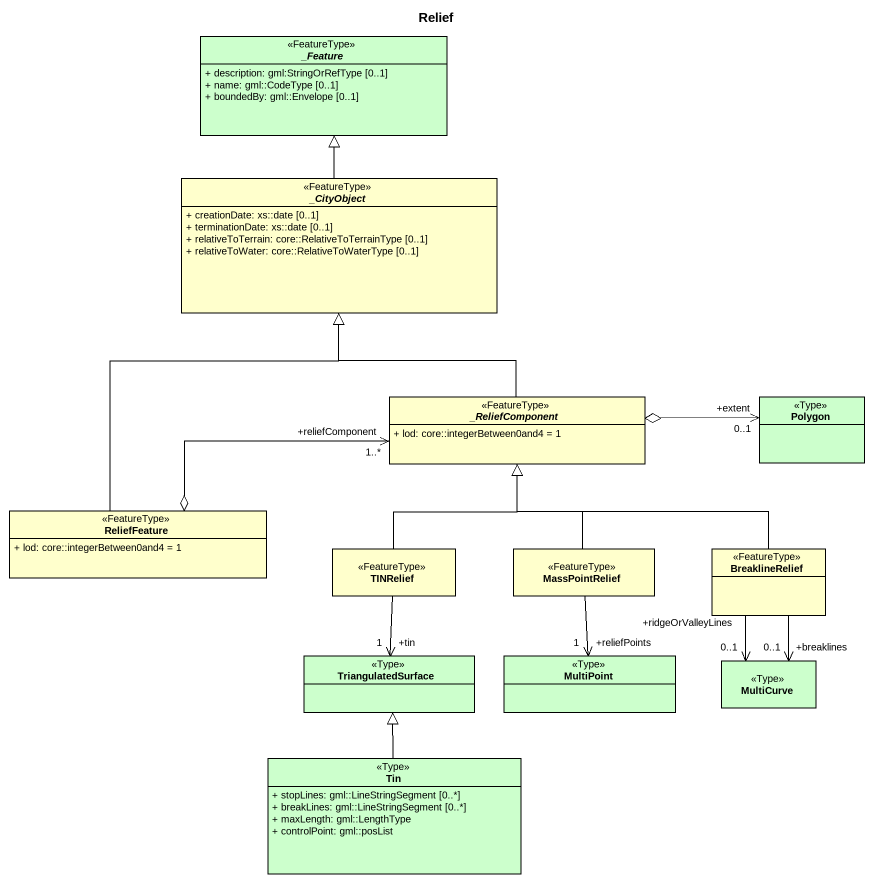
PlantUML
@startuml
title Relief
hide circle
hide empty members
skinparam classAttributeIconSize 0
abstract class "_Feature" as Feature <<FeatureType>> #CCFFCC {
  + description: gml:StringOrRefType [0..1]
  + name: gml::CodeType [0..1]
  + boundedBy: gml::Envelope [0..1]
}
abstract class "_CityObject" as CityObject <<FeatureType>> #FFFFCC {
  + creationDate: xs::date [0..1]
  + terminationDate: xs::date [0..1]
  + relativeToTerrain: core::RelativeToTerrainType [0..1]
  + relativeToWater: core::RelativeToWaterType [0..1]
}
abstract class "_ReliefComponent" as ReliefComponent <<FeatureType>> #FFFFCC {
  + lod: core::integerBetween0and4 = 1
}
class Polygon <<Type>> #CCFFCC
class ReliefFeature <<FeatureType>> #FFFFCC {
  + lod: core::integerBetween0and4 = 1
}
class TINRelief <<FeatureType>> #FFFFCC
class MassPointRelief <<FeatureType>> #FFFFCC
class BreaklineRelief <<FeatureType>> #FFFFCC
class TriangulatedSurface <<Type>> #CCFFCC
class MultiPoint <<Type>> #CCFFCC
class MultiCurve <<Type>> #CCFFCC
class Tin <<Type>> #CCFFCC {
  + stopLines: gml::LineStringSegment [0..*]
  + breakLines: gml::LineStringSegment [0..*]
  + maxLength: gml::LengthType
  + controlPoint: gml::posList
}
CityObject -up-|> Feature
ReliefComponent -up-|> CityObject
ReliefComponent "+reliefComponent\n1..*" <-left-o ReliefFeature
Polygon "+extent\n0..1" <-left-o ReliefComponent
ReliefFeature -up-|> CityObject
TINRelief -up-|> ReliefComponent
MassPointRelief -up-|> ReliefComponent
BreaklineRelief -up-|> ReliefComponent
TriangulatedSurface "+tin\n1" <-up- TINRelief
MultiPoint "+reliefPoints\n1" <-up- MassPointRelief
MultiCurve "+ridgeOrValleyLines\n0..1" <-up- BreaklineRelief
MultiCurve "+breaklines\n0..1" <-up- BreaklineRelief
Tin -up-|> TriangulatedSurface
@enduml
